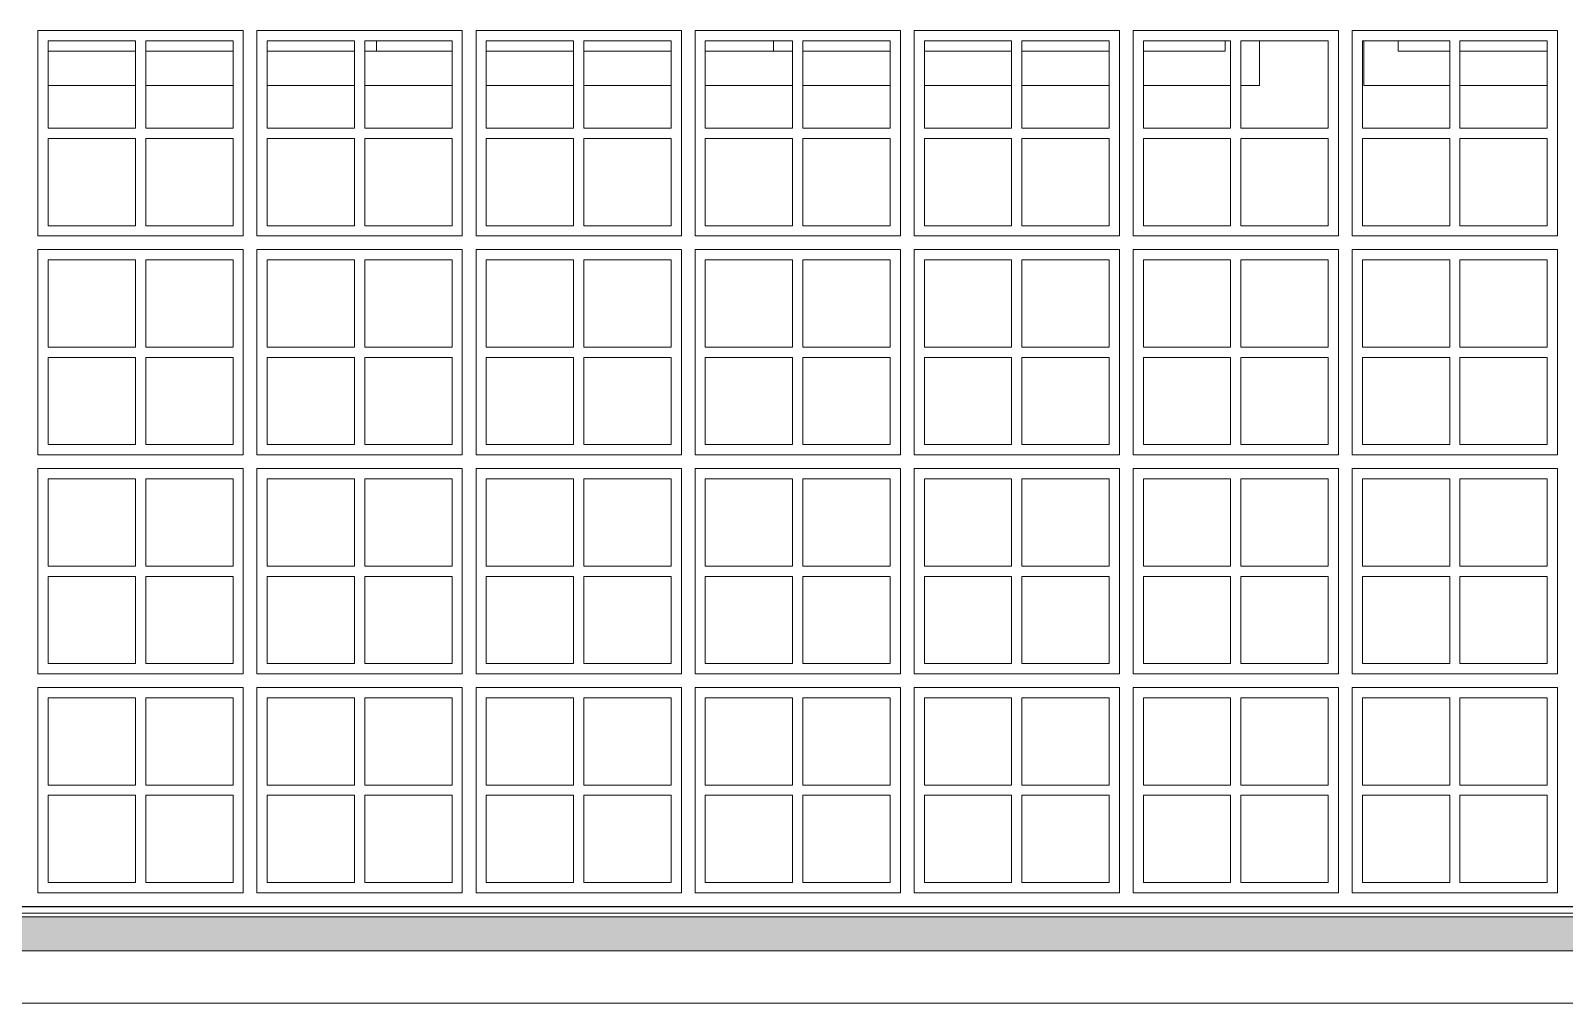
# Model space of a CAD drawing. Header units: metres. Extents: x -77 to 95, y 0 to 9.
# Drawn here: x -61.065 to -58.824, y -0.142 to 1.28 of the extents above; entities that cross this region are included whole.
import ezdxf

# ---------------------------------------------------------------- set-up
doc = ezdxf.new("R2010")
doc.units = ezdxf.units.M
doc.header["$MEASUREMENT"] = 0
for name, color, linetype, lineweight in [('Janelas Archicad_Caneta_No__241', 7, 'Continuous', 13), ('Janelas Archicad_Caneta_No__3', 7, 'Continuous', 25), ('Janelas Archicad_Caneta_No__43', 44, 'Continuous', 0), ('LAJES.EST_Caneta_No__241', 7, 'Continuous', 13), ('TERRENO.ARQ_Caneta_No__241', 7, 'Continuous', 13)]:
    doc.layers.add(name, color=color, linetype=linetype, lineweight=lineweight)
doc.layers.add('Janelas Archicad_Caneta_No__9', color=7, linetype='Continuous', lineweight=5, true_color=0x020202)
doc.layers.add('TERRENO.ARQ', color=7, linetype='Continuous')

msp = doc.modelspace()

# ---------------------------------------------------------------- hatches: boundary and pattern name
at = {"layer": 'TERRENO.ARQ', "linetype": 'Continuous', "lineweight": 0, "true_color": 0x8fbf7f}
msp.add_hatch(color=73, dxfattribs=at).paths.add_polyline_path([(-56.514, -0.015), (-68.8076, -0.015), (-68.8076, -0.065), (-56.514, -0.065)])

# ---------------------------------------------------------------- linework, layer by layer
at = {"layer": 'Janelas Archicad_Caneta_No__241', "color": 7, "linetype": 'Continuous', "lineweight": 13}
for p, q in [((-59.2693, 1.265), (-59.2693, 1.2)), ((-59.1169, 1.2), (-59.1169, 1.265)), ((-60.9115, 1.2), (-61.039, 1.2)), ((-60.769, 1.2), (-60.8965, 1.2)), ((-60.5915, 1.2), (-60.719, 1.2)), ((-60.449, 1.2), (-60.5765, 1.2)), ((-60.2715, 1.2), (-60.399, 1.2)), ((-60.129, 1.2), (-60.2565, 1.2)), ((-59.9515, 1.2), (-60.079, 1.2)), ((-59.809, 1.2), (-59.9365, 1.2)), ((-59.6315, 1.2), (-59.759, 1.2)), ((-59.489, 1.2), (-59.6165, 1.2)), ((-59.3115, 1.2), (-59.439, 1.2)), ((-59.2693, 1.2), (-59.2965, 1.2)), ((-58.9915, 1.2), (-59.1169, 1.2)), ((-58.849, 1.2), (-58.9765, 1.2))]:
    msp.add_line(p, q, dxfattribs=at)
at = {"layer": 'Janelas Archicad_Caneta_No__3', "color": 7, "linetype": 'Continuous', "lineweight": 25}
msp.add_line((-66.514, 0), (-57.014, 0), dxfattribs=at)
at = {"layer": 'Janelas Archicad_Caneta_No__43', "color": 44, "linetype": 'Continuous', "lineweight": 0}
for p, q in [((-60.754, 1.28), (-61.054, 1.28)), ((-61.054, 1.28), (-61.054, 0.98)), ((-60.754, 0.98), (-60.754, 1.28)), ((-60.434, 1.28), (-60.734, 1.28)), ((-60.734, 1.28), (-60.734, 0.98)), ((-60.434, 0.98), (-60.434, 1.28)), ((-60.114, 1.28), (-60.414, 1.28)), ((-60.414, 1.28), (-60.414, 0.98)), ((-60.114, 0.98), (-60.114, 1.28)), ((-59.794, 1.28), (-60.094, 1.28)), ((-60.094, 1.28), (-60.094, 0.98)), ((-59.794, 0.98), (-59.794, 1.28)), ((-59.474, 1.28), (-59.774, 1.28)), ((-59.774, 1.28), (-59.774, 0.98)), ((-59.474, 0.98), (-59.474, 1.28)), ((-59.154, 1.28), (-59.454, 1.28)), ((-59.454, 1.28), (-59.454, 0.98)), ((-59.154, 0.98), (-59.154, 1.28)), ((-58.834, 1.28), (-59.134, 1.28)), ((-59.134, 1.28), (-59.134, 0.98)), ((-58.834, 0.98), (-58.834, 1.28)), ((-61.039, 1.1375), (-61.039, 1.265)), ((-61.039, 1.265), (-60.9115, 1.265)), ((-60.9115, 1.265), (-60.9115, 1.1375)), ((-60.8965, 1.1375), (-60.8965, 1.265)), ((-60.8965, 1.265), (-60.769, 1.265)), ((-60.769, 1.265), (-60.769, 1.1375)), ((-60.719, 1.1375), (-60.719, 1.265)), ((-60.719, 1.265), (-60.5915, 1.265)), ((-60.5915, 1.265), (-60.5915, 1.1375)), ((-60.5765, 1.1375), (-60.5765, 1.265)), ((-60.5765, 1.265), (-60.449, 1.265)), ((-60.449, 1.265), (-60.449, 1.1375)), ((-60.399, 1.1375), (-60.399, 1.265)), ((-60.399, 1.265), (-60.2715, 1.265)), ((-60.2715, 1.265), (-60.2715, 1.1375)), ((-60.2565, 1.1375), (-60.2565, 1.265)), ((-60.2565, 1.265), (-60.129, 1.265)), ((-60.129, 1.265), (-60.129, 1.1375)), ((-60.079, 1.1375), (-60.079, 1.265)), ((-60.079, 1.265), (-59.9515, 1.265)), ((-59.9515, 1.265), (-59.9515, 1.1375)), ((-59.9365, 1.1375), (-59.9365, 1.265)), ((-59.9365, 1.265), (-59.809, 1.265)), ((-59.809, 1.265), (-59.809, 1.1375)), ((-59.759, 1.1375), (-59.759, 1.265)), ((-59.759, 1.265), (-59.6315, 1.265)), ((-59.6315, 1.265), (-59.6315, 1.1375)), ((-59.6165, 1.1375), (-59.6165, 1.265)), ((-59.6165, 1.265), (-59.489, 1.265)), ((-59.489, 1.265), (-59.489, 1.1375)), ((-59.439, 1.1375), (-59.439, 1.265)), ((-59.439, 1.265), (-59.3115, 1.265)), ((-59.3115, 1.265), (-59.3115, 1.1375)), ((-59.2965, 1.1375), (-59.2965, 1.265)), ((-59.2965, 1.265), (-59.169, 1.265)), ((-59.169, 1.265), (-59.169, 1.1375)), ((-59.119, 1.1375), (-59.119, 1.265)), ((-59.119, 1.265), (-58.9915, 1.265)), ((-58.9915, 1.265), (-58.9915, 1.1375)), ((-58.9765, 1.1375), (-58.9765, 1.265)), ((-58.9765, 1.265), (-58.849, 1.265)), ((-58.849, 1.265), (-58.849, 1.1375)), ((-60.9115, 1.1375), (-61.039, 1.1375)), ((-61.039, 0.995), (-61.039, 1.1225)), ((-61.039, 1.1225), (-60.9115, 1.1225)), ((-60.9115, 1.1225), (-60.9115, 0.995)), ((-60.769, 1.1375), (-60.8965, 1.1375)), ((-60.8965, 0.995), (-60.8965, 1.1225)), ((-60.8965, 1.1225), (-60.769, 1.1225)), ((-60.769, 1.1225), (-60.769, 0.995)), ((-60.5915, 1.1375), (-60.719, 1.1375)), ((-60.719, 0.995), (-60.719, 1.1225)), ((-60.719, 1.1225), (-60.5915, 1.1225)), ((-60.5915, 1.1225), (-60.5915, 0.995)), ((-60.449, 1.1375), (-60.5765, 1.1375)), ((-60.5765, 0.995), (-60.5765, 1.1225)), ((-60.5765, 1.1225), (-60.449, 1.1225)), ((-60.449, 1.1225), (-60.449, 0.995)), ((-60.2715, 1.1375), (-60.399, 1.1375)), ((-60.399, 0.995), (-60.399, 1.1225)), ((-60.399, 1.1225), (-60.2715, 1.1225)), ((-60.2715, 1.1225), (-60.2715, 0.995)), ((-60.129, 1.1375), (-60.2565, 1.1375)), ((-60.2565, 0.995), (-60.2565, 1.1225)), ((-60.2565, 1.1225), (-60.129, 1.1225)), ((-60.129, 1.1225), (-60.129, 0.995)), ((-59.9515, 1.1375), (-60.079, 1.1375)), ((-60.079, 0.995), (-60.079, 1.1225)), ((-60.079, 1.1225), (-59.9515, 1.1225)), ((-59.9515, 1.1225), (-59.9515, 0.995)), ((-59.809, 1.1375), (-59.9365, 1.1375)), ((-59.9365, 0.995), (-59.9365, 1.1225)), ((-59.9365, 1.1225), (-59.809, 1.1225)), ((-59.809, 1.1225), (-59.809, 0.995)), ((-59.6315, 1.1375), (-59.759, 1.1375)), ((-59.759, 0.995), (-59.759, 1.1225)), ((-59.759, 1.1225), (-59.6315, 1.1225)), ((-59.6315, 1.1225), (-59.6315, 0.995)), ((-59.489, 1.1375), (-59.6165, 1.1375)), ((-59.6165, 0.995), (-59.6165, 1.1225)), ((-59.6165, 1.1225), (-59.489, 1.1225)), ((-59.489, 1.1225), (-59.489, 0.995)), ((-59.3115, 1.1375), (-59.439, 1.1375)), ((-59.439, 0.995), (-59.439, 1.1225)), ((-59.439, 1.1225), (-59.3115, 1.1225)), ((-59.3115, 1.1225), (-59.3115, 0.995)), ((-59.169, 1.1375), (-59.2965, 1.1375)), ((-59.2965, 0.995), (-59.2965, 1.1225)), ((-59.2965, 1.1225), (-59.169, 1.1225)), ((-59.169, 1.1225), (-59.169, 0.995)), ((-58.9915, 1.1375), (-59.119, 1.1375)), ((-59.119, 0.995), (-59.119, 1.1225)), ((-59.119, 1.1225), (-58.9915, 1.1225)), ((-58.9915, 1.1225), (-58.9915, 0.995)), ((-58.849, 1.1375), (-58.9765, 1.1375)), ((-58.9765, 0.995), (-58.9765, 1.1225)), ((-58.9765, 1.1225), (-58.849, 1.1225)), ((-58.849, 1.1225), (-58.849, 0.995)), ((-60.9115, 0.995), (-61.039, 0.995)), ((-60.769, 0.995), (-60.8965, 0.995)), ((-60.5915, 0.995), (-60.719, 0.995)), ((-60.449, 0.995), (-60.5765, 0.995)), ((-60.2715, 0.995), (-60.399, 0.995)), ((-60.129, 0.995), (-60.2565, 0.995)), ((-59.9515, 0.995), (-60.079, 0.995)), ((-59.809, 0.995), (-59.9365, 0.995)), ((-59.6315, 0.995), (-59.759, 0.995)), ((-59.489, 0.995), (-59.6165, 0.995)), ((-59.3115, 0.995), (-59.439, 0.995)), ((-59.169, 0.995), (-59.2965, 0.995)), ((-58.9915, 0.995), (-59.119, 0.995)), ((-58.849, 0.995), (-58.9765, 0.995)), ((-61.054, 0.98), (-60.754, 0.98)), ((-60.734, 0.98), (-60.434, 0.98)), ((-60.414, 0.98), (-60.114, 0.98)), ((-60.094, 0.98), (-59.794, 0.98)), ((-59.774, 0.98), (-59.474, 0.98)), ((-59.454, 0.98), (-59.154, 0.98)), ((-59.134, 0.98), (-58.834, 0.98)), ((-60.754, 0.96), (-61.054, 0.96)), ((-61.054, 0.96), (-61.054, 0.66)), ((-61.039, 0.8175), (-61.039, 0.945)), ((-61.039, 0.945), (-60.9115, 0.945)), ((-60.9115, 0.945), (-60.9115, 0.8175)), ((-60.8965, 0.8175), (-60.8965, 0.945)), ((-60.8965, 0.945), (-60.769, 0.945)), ((-60.769, 0.945), (-60.769, 0.8175)), ((-60.754, 0.66), (-60.754, 0.96)), ((-60.434, 0.96), (-60.734, 0.96)), ((-60.734, 0.96), (-60.734, 0.66)), ((-60.719, 0.8175), (-60.719, 0.945)), ((-60.719, 0.945), (-60.5915, 0.945)), ((-60.5915, 0.945), (-60.5915, 0.8175)), ((-60.5765, 0.8175), (-60.5765, 0.945)), ((-60.5765, 0.945), (-60.449, 0.945)), ((-60.449, 0.945), (-60.449, 0.8175)), ((-60.434, 0.66), (-60.434, 0.96)), ((-60.114, 0.96), (-60.414, 0.96)), ((-60.414, 0.96), (-60.414, 0.66)), ((-60.399, 0.8175), (-60.399, 0.945)), ((-60.399, 0.945), (-60.2715, 0.945)), ((-60.2715, 0.945), (-60.2715, 0.8175)), ((-60.2565, 0.8175), (-60.2565, 0.945)), ((-60.2565, 0.945), (-60.129, 0.945)), ((-60.129, 0.945), (-60.129, 0.8175)), ((-60.114, 0.66), (-60.114, 0.96)), ((-59.794, 0.96), (-60.094, 0.96)), ((-60.094, 0.96), (-60.094, 0.66)), ((-60.079, 0.8175), (-60.079, 0.945)), ((-60.079, 0.945), (-59.9515, 0.945)), ((-59.9515, 0.945), (-59.9515, 0.8175)), ((-59.9365, 0.8175), (-59.9365, 0.945)), ((-59.9365, 0.945), (-59.809, 0.945)), ((-59.809, 0.945), (-59.809, 0.8175)), ((-59.794, 0.66), (-59.794, 0.96)), ((-59.474, 0.96), (-59.774, 0.96)), ((-59.774, 0.96), (-59.774, 0.66)), ((-59.759, 0.8175), (-59.759, 0.945)), ((-59.759, 0.945), (-59.6315, 0.945)), ((-59.6315, 0.945), (-59.6315, 0.8175)), ((-59.6165, 0.8175), (-59.6165, 0.945)), ((-59.6165, 0.945), (-59.489, 0.945)), ((-59.489, 0.945), (-59.489, 0.8175)), ((-59.474, 0.66), (-59.474, 0.96)), ((-59.154, 0.96), (-59.454, 0.96)), ((-59.454, 0.96), (-59.454, 0.66)), ((-59.439, 0.8175), (-59.439, 0.945)), ((-59.439, 0.945), (-59.3115, 0.945)), ((-59.3115, 0.945), (-59.3115, 0.8175)), ((-59.2965, 0.8175), (-59.2965, 0.945)), ((-59.2965, 0.945), (-59.169, 0.945)), ((-59.169, 0.945), (-59.169, 0.8175)), ((-59.154, 0.66), (-59.154, 0.96)), ((-58.834, 0.96), (-59.134, 0.96)), ((-59.134, 0.96), (-59.134, 0.66)), ((-59.119, 0.8175), (-59.119, 0.945)), ((-59.119, 0.945), (-58.9915, 0.945)), ((-58.9915, 0.945), (-58.9915, 0.8175)), ((-58.9765, 0.8175), (-58.9765, 0.945)), ((-58.9765, 0.945), (-58.849, 0.945)), ((-58.849, 0.945), (-58.849, 0.8175)), ((-58.834, 0.66), (-58.834, 0.96)), ((-60.9115, 0.8175), (-61.039, 0.8175)), ((-60.769, 0.8175), (-60.8965, 0.8175)), ((-60.5915, 0.8175), (-60.719, 0.8175)), ((-60.449, 0.8175), (-60.5765, 0.8175)), ((-60.2715, 0.8175), (-60.399, 0.8175)), ((-60.129, 0.8175), (-60.2565, 0.8175)), ((-59.9515, 0.8175), (-60.079, 0.8175)), ((-59.809, 0.8175), (-59.9365, 0.8175)), ((-59.6315, 0.8175), (-59.759, 0.8175)), ((-59.489, 0.8175), (-59.6165, 0.8175)), ((-59.3115, 0.8175), (-59.439, 0.8175)), ((-59.169, 0.8175), (-59.2965, 0.8175)), ((-58.9915, 0.8175), (-59.119, 0.8175)), ((-58.849, 0.8175), (-58.9765, 0.8175)), ((-61.039, 0.675), (-61.039, 0.8025)), ((-61.039, 0.8025), (-60.9115, 0.8025)), ((-60.9115, 0.8025), (-60.9115, 0.675)), ((-60.8965, 0.675), (-60.8965, 0.8025)), ((-60.8965, 0.8025), (-60.769, 0.8025)), ((-60.769, 0.8025), (-60.769, 0.675)), ((-60.719, 0.675), (-60.719, 0.8025)), ((-60.719, 0.8025), (-60.5915, 0.8025)), ((-60.5915, 0.8025), (-60.5915, 0.675)), ((-60.5765, 0.675), (-60.5765, 0.8025)), ((-60.5765, 0.8025), (-60.449, 0.8025)), ((-60.449, 0.8025), (-60.449, 0.675)), ((-60.399, 0.675), (-60.399, 0.8025)), ((-60.399, 0.8025), (-60.2715, 0.8025)), ((-60.2715, 0.8025), (-60.2715, 0.675)), ((-60.2565, 0.675), (-60.2565, 0.8025)), ((-60.2565, 0.8025), (-60.129, 0.8025)), ((-60.129, 0.8025), (-60.129, 0.675)), ((-60.079, 0.675), (-60.079, 0.8025)), ((-60.079, 0.8025), (-59.9515, 0.8025)), ((-59.9515, 0.8025), (-59.9515, 0.675)), ((-59.9365, 0.675), (-59.9365, 0.8025)), ((-59.9365, 0.8025), (-59.809, 0.8025)), ((-59.809, 0.8025), (-59.809, 0.675)), ((-59.759, 0.675), (-59.759, 0.8025)), ((-59.759, 0.8025), (-59.6315, 0.8025)), ((-59.6315, 0.8025), (-59.6315, 0.675)), ((-59.6165, 0.675), (-59.6165, 0.8025)), ((-59.6165, 0.8025), (-59.489, 0.8025)), ((-59.489, 0.8025), (-59.489, 0.675)), ((-59.439, 0.675), (-59.439, 0.8025)), ((-59.439, 0.8025), (-59.3115, 0.8025)), ((-59.3115, 0.8025), (-59.3115, 0.675)), ((-59.2965, 0.675), (-59.2965, 0.8025)), ((-59.2965, 0.8025), (-59.169, 0.8025)), ((-59.169, 0.8025), (-59.169, 0.675)), ((-59.119, 0.675), (-59.119, 0.8025)), ((-59.119, 0.8025), (-58.9915, 0.8025)), ((-58.9915, 0.8025), (-58.9915, 0.675)), ((-58.9765, 0.675), (-58.9765, 0.8025)), ((-58.9765, 0.8025), (-58.849, 0.8025)), ((-58.849, 0.8025), (-58.849, 0.675)), ((-60.9115, 0.675), (-61.039, 0.675)), ((-60.769, 0.675), (-60.8965, 0.675)), ((-60.5915, 0.675), (-60.719, 0.675)), ((-60.449, 0.675), (-60.5765, 0.675)), ((-60.2715, 0.675), (-60.399, 0.675)), ((-60.129, 0.675), (-60.2565, 0.675)), ((-59.9515, 0.675), (-60.079, 0.675)), ((-59.809, 0.675), (-59.9365, 0.675)), ((-59.6315, 0.675), (-59.759, 0.675)), ((-59.489, 0.675), (-59.6165, 0.675)), ((-59.3115, 0.675), (-59.439, 0.675)), ((-59.169, 0.675), (-59.2965, 0.675)), ((-58.9915, 0.675), (-59.119, 0.675)), ((-58.849, 0.675), (-58.9765, 0.675)), ((-61.054, 0.66), (-60.754, 0.66)), ((-60.734, 0.66), (-60.434, 0.66)), ((-60.414, 0.66), (-60.114, 0.66)), ((-60.094, 0.66), (-59.794, 0.66)), ((-59.774, 0.66), (-59.474, 0.66)), ((-59.454, 0.66), (-59.154, 0.66)), ((-59.134, 0.66), (-58.834, 0.66)), ((-60.754, 0.64), (-61.054, 0.64)), ((-61.054, 0.64), (-61.054, 0.34)), ((-60.754, 0.34), (-60.754, 0.64)), ((-60.434, 0.64), (-60.734, 0.64)), ((-60.734, 0.64), (-60.734, 0.34)), ((-60.434, 0.34), (-60.434, 0.64)), ((-60.114, 0.64), (-60.414, 0.64)), ((-60.414, 0.64), (-60.414, 0.34)), ((-60.114, 0.34), (-60.114, 0.64)), ((-59.794, 0.64), (-60.094, 0.64)), ((-60.094, 0.64), (-60.094, 0.34)), ((-59.794, 0.34), (-59.794, 0.64)), ((-59.474, 0.64), (-59.774, 0.64)), ((-59.774, 0.64), (-59.774, 0.34)), ((-59.474, 0.34), (-59.474, 0.64)), ((-59.154, 0.64), (-59.454, 0.64)), ((-59.454, 0.64), (-59.454, 0.34)), ((-59.154, 0.34), (-59.154, 0.64)), ((-58.834, 0.64), (-59.134, 0.64)), ((-59.134, 0.64), (-59.134, 0.34)), ((-58.834, 0.34), (-58.834, 0.64)), ((-61.039, 0.4975), (-61.039, 0.625)), ((-61.039, 0.625), (-60.9115, 0.625)), ((-60.9115, 0.625), (-60.9115, 0.4975)), ((-60.8965, 0.4975), (-60.8965, 0.625)), ((-60.8965, 0.625), (-60.769, 0.625)), ((-60.769, 0.625), (-60.769, 0.4975)), ((-60.719, 0.4975), (-60.719, 0.625)), ((-60.719, 0.625), (-60.5915, 0.625)), ((-60.5915, 0.625), (-60.5915, 0.4975)), ((-60.5765, 0.4975), (-60.5765, 0.625)), ((-60.5765, 0.625), (-60.449, 0.625)), ((-60.449, 0.625), (-60.449, 0.4975)), ((-60.399, 0.4975), (-60.399, 0.625)), ((-60.399, 0.625), (-60.2715, 0.625)), ((-60.2715, 0.625), (-60.2715, 0.4975)), ((-60.2565, 0.4975), (-60.2565, 0.625)), ((-60.2565, 0.625), (-60.129, 0.625)), ((-60.129, 0.625), (-60.129, 0.4975)), ((-60.079, 0.4975), (-60.079, 0.625)), ((-60.079, 0.625), (-59.9515, 0.625)), ((-59.9515, 0.625), (-59.9515, 0.4975)), ((-59.9365, 0.4975), (-59.9365, 0.625)), ((-59.9365, 0.625), (-59.809, 0.625)), ((-59.809, 0.625), (-59.809, 0.4975)), ((-59.759, 0.4975), (-59.759, 0.625)), ((-59.759, 0.625), (-59.6315, 0.625)), ((-59.6315, 0.625), (-59.6315, 0.4975)), ((-59.6165, 0.4975), (-59.6165, 0.625)), ((-59.6165, 0.625), (-59.489, 0.625)), ((-59.489, 0.625), (-59.489, 0.4975)), ((-59.439, 0.4975), (-59.439, 0.625)), ((-59.439, 0.625), (-59.3115, 0.625)), ((-59.3115, 0.625), (-59.3115, 0.4975)), ((-59.2965, 0.4975), (-59.2965, 0.625)), ((-59.2965, 0.625), (-59.169, 0.625)), ((-59.169, 0.625), (-59.169, 0.4975)), ((-59.119, 0.4975), (-59.119, 0.625)), ((-59.119, 0.625), (-58.9915, 0.625)), ((-58.9915, 0.625), (-58.9915, 0.4975)), ((-58.9765, 0.4975), (-58.9765, 0.625)), ((-58.9765, 0.625), (-58.849, 0.625)), ((-58.849, 0.625), (-58.849, 0.4975)), ((-60.9115, 0.4975), (-61.039, 0.4975)), ((-60.769, 0.4975), (-60.8965, 0.4975)), ((-60.5915, 0.4975), (-60.719, 0.4975)), ((-60.449, 0.4975), (-60.5765, 0.4975)), ((-60.2715, 0.4975), (-60.399, 0.4975)), ((-60.129, 0.4975), (-60.2565, 0.4975)), ((-59.9515, 0.4975), (-60.079, 0.4975)), ((-59.809, 0.4975), (-59.9365, 0.4975)), ((-59.6315, 0.4975), (-59.759, 0.4975)), ((-59.489, 0.4975), (-59.6165, 0.4975)), ((-59.3115, 0.4975), (-59.439, 0.4975)), ((-59.169, 0.4975), (-59.2965, 0.4975)), ((-58.9915, 0.4975), (-59.119, 0.4975)), ((-58.849, 0.4975), (-58.9765, 0.4975)), ((-61.039, 0.355), (-61.039, 0.4825)), ((-61.039, 0.4825), (-60.9115, 0.4825)), ((-60.9115, 0.4825), (-60.9115, 0.355)), ((-60.8965, 0.355), (-60.8965, 0.4825)), ((-60.8965, 0.4825), (-60.769, 0.4825)), ((-60.769, 0.4825), (-60.769, 0.355)), ((-60.719, 0.355), (-60.719, 0.4825)), ((-60.719, 0.4825), (-60.5915, 0.4825)), ((-60.5915, 0.4825), (-60.5915, 0.355)), ((-60.5765, 0.355), (-60.5765, 0.4825)), ((-60.5765, 0.4825), (-60.449, 0.4825)), ((-60.449, 0.4825), (-60.449, 0.355)), ((-60.399, 0.355), (-60.399, 0.4825)), ((-60.399, 0.4825), (-60.2715, 0.4825)), ((-60.2715, 0.4825), (-60.2715, 0.355)), ((-60.2565, 0.355), (-60.2565, 0.4825)), ((-60.2565, 0.4825), (-60.129, 0.4825)), ((-60.129, 0.4825), (-60.129, 0.355)), ((-60.079, 0.355), (-60.079, 0.4825)), ((-60.079, 0.4825), (-59.9515, 0.4825)), ((-59.9515, 0.4825), (-59.9515, 0.355)), ((-59.9365, 0.355), (-59.9365, 0.4825)), ((-59.9365, 0.4825), (-59.809, 0.4825)), ((-59.809, 0.4825), (-59.809, 0.355)), ((-59.759, 0.355), (-59.759, 0.4825)), ((-59.759, 0.4825), (-59.6315, 0.4825)), ((-59.6315, 0.4825), (-59.6315, 0.355)), ((-59.6165, 0.355), (-59.6165, 0.4825)), ((-59.6165, 0.4825), (-59.489, 0.4825)), ((-59.489, 0.4825), (-59.489, 0.355)), ((-59.439, 0.355), (-59.439, 0.4825)), ((-59.439, 0.4825), (-59.3115, 0.4825)), ((-59.3115, 0.4825), (-59.3115, 0.355)), ((-59.2965, 0.355), (-59.2965, 0.4825)), ((-59.2965, 0.4825), (-59.169, 0.4825)), ((-59.169, 0.4825), (-59.169, 0.355)), ((-59.119, 0.355), (-59.119, 0.4825)), ((-59.119, 0.4825), (-58.9915, 0.4825)), ((-58.9915, 0.4825), (-58.9915, 0.355)), ((-58.9765, 0.355), (-58.9765, 0.4825)), ((-58.9765, 0.4825), (-58.849, 0.4825)), ((-58.849, 0.4825), (-58.849, 0.355)), ((-61.054, 0.34), (-60.754, 0.34)), ((-60.9115, 0.355), (-61.039, 0.355)), ((-60.769, 0.355), (-60.8965, 0.355)), ((-60.734, 0.34), (-60.434, 0.34)), ((-60.5915, 0.355), (-60.719, 0.355)), ((-60.449, 0.355), (-60.5765, 0.355)), ((-60.414, 0.34), (-60.114, 0.34)), ((-60.2715, 0.355), (-60.399, 0.355)), ((-60.129, 0.355), (-60.2565, 0.355)), ((-60.094, 0.34), (-59.794, 0.34)), ((-59.9515, 0.355), (-60.079, 0.355)), ((-59.809, 0.355), (-59.9365, 0.355)), ((-59.774, 0.34), (-59.474, 0.34)), ((-59.6315, 0.355), (-59.759, 0.355)), ((-59.489, 0.355), (-59.6165, 0.355)), ((-59.454, 0.34), (-59.154, 0.34)), ((-59.3115, 0.355), (-59.439, 0.355)), ((-59.169, 0.355), (-59.2965, 0.355)), ((-59.134, 0.34), (-58.834, 0.34)), ((-58.9915, 0.355), (-59.119, 0.355)), ((-58.849, 0.355), (-58.9765, 0.355)), ((-60.754, 0.32), (-61.054, 0.32)), ((-61.054, 0.32), (-61.054, 0.02)), ((-60.754, 0.02), (-60.754, 0.32)), ((-60.434, 0.32), (-60.734, 0.32)), ((-60.734, 0.32), (-60.734, 0.02)), ((-60.434, 0.02), (-60.434, 0.32)), ((-60.114, 0.32), (-60.414, 0.32)), ((-60.414, 0.32), (-60.414, 0.02)), ((-60.114, 0.02), (-60.114, 0.32)), ((-59.794, 0.32), (-60.094, 0.32)), ((-60.094, 0.32), (-60.094, 0.02)), ((-59.794, 0.02), (-59.794, 0.32)), ((-59.474, 0.32), (-59.774, 0.32)), ((-59.774, 0.32), (-59.774, 0.02)), ((-59.474, 0.02), (-59.474, 0.32)), ((-59.154, 0.32), (-59.454, 0.32)), ((-59.454, 0.32), (-59.454, 0.02)), ((-59.154, 0.02), (-59.154, 0.32)), ((-58.834, 0.32), (-59.134, 0.32)), ((-59.134, 0.32), (-59.134, 0.02)), ((-58.834, 0.02), (-58.834, 0.32)), ((-61.039, 0.1775), (-61.039, 0.305)), ((-61.039, 0.305), (-60.9115, 0.305)), ((-60.9115, 0.305), (-60.9115, 0.1775)), ((-60.8965, 0.1775), (-60.8965, 0.305)), ((-60.8965, 0.305), (-60.769, 0.305)), ((-60.769, 0.305), (-60.769, 0.1775)), ((-60.719, 0.1775), (-60.719, 0.305)), ((-60.719, 0.305), (-60.5915, 0.305)), ((-60.5915, 0.305), (-60.5915, 0.1775)), ((-60.5765, 0.1775), (-60.5765, 0.305)), ((-60.5765, 0.305), (-60.449, 0.305)), ((-60.449, 0.305), (-60.449, 0.1775)), ((-60.399, 0.1775), (-60.399, 0.305)), ((-60.399, 0.305), (-60.2715, 0.305)), ((-60.2715, 0.305), (-60.2715, 0.1775)), ((-60.2565, 0.1775), (-60.2565, 0.305)), ((-60.2565, 0.305), (-60.129, 0.305)), ((-60.129, 0.305), (-60.129, 0.1775)), ((-60.079, 0.1775), (-60.079, 0.305)), ((-60.079, 0.305), (-59.9515, 0.305)), ((-59.9515, 0.305), (-59.9515, 0.1775)), ((-59.9365, 0.1775), (-59.9365, 0.305)), ((-59.9365, 0.305), (-59.809, 0.305)), ((-59.809, 0.305), (-59.809, 0.1775)), ((-59.759, 0.1775), (-59.759, 0.305)), ((-59.759, 0.305), (-59.6315, 0.305)), ((-59.6315, 0.305), (-59.6315, 0.1775)), ((-59.6165, 0.1775), (-59.6165, 0.305)), ((-59.6165, 0.305), (-59.489, 0.305)), ((-59.489, 0.305), (-59.489, 0.1775)), ((-59.439, 0.1775), (-59.439, 0.305)), ((-59.439, 0.305), (-59.3115, 0.305)), ((-59.3115, 0.305), (-59.3115, 0.1775)), ((-59.2965, 0.1775), (-59.2965, 0.305)), ((-59.2965, 0.305), (-59.169, 0.305)), ((-59.169, 0.305), (-59.169, 0.1775)), ((-59.119, 0.1775), (-59.119, 0.305)), ((-59.119, 0.305), (-58.9915, 0.305)), ((-58.9915, 0.305), (-58.9915, 0.1775)), ((-58.9765, 0.1775), (-58.9765, 0.305)), ((-58.9765, 0.305), (-58.849, 0.305)), ((-58.849, 0.305), (-58.849, 0.1775)), ((-60.9115, 0.1775), (-61.039, 0.1775)), ((-61.039, 0.035), (-61.039, 0.1625)), ((-61.039, 0.1625), (-60.9115, 0.1625)), ((-60.9115, 0.1625), (-60.9115, 0.035)), ((-60.769, 0.1775), (-60.8965, 0.1775)), ((-60.8965, 0.035), (-60.8965, 0.1625)), ((-60.8965, 0.1625), (-60.769, 0.1625)), ((-60.769, 0.1625), (-60.769, 0.035)), ((-60.5915, 0.1775), (-60.719, 0.1775)), ((-60.719, 0.035), (-60.719, 0.1625)), ((-60.719, 0.1625), (-60.5915, 0.1625)), ((-60.5915, 0.1625), (-60.5915, 0.035)), ((-60.449, 0.1775), (-60.5765, 0.1775)), ((-60.5765, 0.035), (-60.5765, 0.1625)), ((-60.5765, 0.1625), (-60.449, 0.1625)), ((-60.449, 0.1625), (-60.449, 0.035)), ((-60.2715, 0.1775), (-60.399, 0.1775)), ((-60.399, 0.035), (-60.399, 0.1625)), ((-60.399, 0.1625), (-60.2715, 0.1625)), ((-60.2715, 0.1625), (-60.2715, 0.035)), ((-60.129, 0.1775), (-60.2565, 0.1775)), ((-60.2565, 0.035), (-60.2565, 0.1625)), ((-60.2565, 0.1625), (-60.129, 0.1625)), ((-60.129, 0.1625), (-60.129, 0.035)), ((-59.9515, 0.1775), (-60.079, 0.1775)), ((-60.079, 0.035), (-60.079, 0.1625)), ((-60.079, 0.1625), (-59.9515, 0.1625)), ((-59.9515, 0.1625), (-59.9515, 0.035)), ((-59.809, 0.1775), (-59.9365, 0.1775)), ((-59.9365, 0.035), (-59.9365, 0.1625)), ((-59.9365, 0.1625), (-59.809, 0.1625)), ((-59.809, 0.1625), (-59.809, 0.035)), ((-59.6315, 0.1775), (-59.759, 0.1775)), ((-59.759, 0.035), (-59.759, 0.1625)), ((-59.759, 0.1625), (-59.6315, 0.1625)), ((-59.6315, 0.1625), (-59.6315, 0.035)), ((-59.489, 0.1775), (-59.6165, 0.1775)), ((-59.6165, 0.035), (-59.6165, 0.1625)), ((-59.6165, 0.1625), (-59.489, 0.1625)), ((-59.489, 0.1625), (-59.489, 0.035)), ((-59.3115, 0.1775), (-59.439, 0.1775)), ((-59.439, 0.035), (-59.439, 0.1625)), ((-59.439, 0.1625), (-59.3115, 0.1625)), ((-59.3115, 0.1625), (-59.3115, 0.035)), ((-59.169, 0.1775), (-59.2965, 0.1775)), ((-59.2965, 0.035), (-59.2965, 0.1625)), ((-59.2965, 0.1625), (-59.169, 0.1625)), ((-59.169, 0.1625), (-59.169, 0.035)), ((-58.9915, 0.1775), (-59.119, 0.1775)), ((-59.119, 0.035), (-59.119, 0.1625)), ((-59.119, 0.1625), (-58.9915, 0.1625)), ((-58.9915, 0.1625), (-58.9915, 0.035)), ((-58.849, 0.1775), (-58.9765, 0.1775)), ((-58.9765, 0.035), (-58.9765, 0.1625)), ((-58.9765, 0.1625), (-58.849, 0.1625)), ((-58.849, 0.1625), (-58.849, 0.035)), ((-60.9115, 0.035), (-61.039, 0.035)), ((-60.769, 0.035), (-60.8965, 0.035)), ((-60.5915, 0.035), (-60.719, 0.035)), ((-60.449, 0.035), (-60.5765, 0.035)), ((-60.2715, 0.035), (-60.399, 0.035)), ((-60.129, 0.035), (-60.2565, 0.035)), ((-59.9515, 0.035), (-60.079, 0.035)), ((-59.809, 0.035), (-59.9365, 0.035)), ((-59.6315, 0.035), (-59.759, 0.035)), ((-59.489, 0.035), (-59.6165, 0.035)), ((-59.3115, 0.035), (-59.439, 0.035)), ((-59.169, 0.035), (-59.2965, 0.035)), ((-58.9915, 0.035), (-59.119, 0.035)), ((-58.849, 0.035), (-58.9765, 0.035)), ((-61.054, 0.02), (-60.754, 0.02)), ((-60.734, 0.02), (-60.434, 0.02)), ((-60.414, 0.02), (-60.114, 0.02)), ((-60.094, 0.02), (-59.794, 0.02)), ((-59.774, 0.02), (-59.474, 0.02)), ((-59.454, 0.02), (-59.154, 0.02)), ((-59.134, 0.02), (-58.834, 0.02))]:
    msp.add_line(p, q, dxfattribs=at)
at = {"layer": 'Janelas Archicad_Caneta_No__9', "color": 18, "linetype": 'Continuous', "lineweight": 5, "true_color": 0x020202}
for p, q in [((-60.5593, 1.25), (-60.5593, 1.265)), ((-59.9793, 1.265), (-59.9793, 1.25)), ((-59.3193, 1.25), (-59.3193, 1.265)), ((-59.0669, 1.265), (-59.0669, 1.25)), ((-61.039, 1.25), (-60.9115, 1.25)), ((-60.8965, 1.25), (-60.769, 1.25)), ((-60.719, 1.25), (-60.5915, 1.25)), ((-60.5765, 1.25), (-60.5593, 1.25)), ((-60.449, 1.25), (-60.5593, 1.25)), ((-60.2715, 1.25), (-60.399, 1.25)), ((-60.129, 1.25), (-60.2565, 1.25)), ((-59.9793, 1.25), (-60.079, 1.25)), ((-59.9793, 1.25), (-59.9515, 1.25)), ((-59.9365, 1.25), (-59.809, 1.25)), ((-59.759, 1.25), (-59.6315, 1.25)), ((-59.6165, 1.25), (-59.489, 1.25)), ((-59.439, 1.25), (-59.3193, 1.25)), ((-59.0669, 1.25), (-58.9915, 1.25)), ((-58.9765, 1.25), (-58.849, 1.25))]:
    msp.add_line(p, q, dxfattribs=at)
at = {"layer": 'LAJES.EST_Caneta_No__241', "color": 7, "linetype": 'Continuous', "lineweight": 13}
for p, q in [((-57.014, -0.01), (-66.514, -0.01)), ((-67.314, -0.1415), (-56.514, -0.1415))]:
    msp.add_line(p, q, dxfattribs=at)
at = {"layer": 'TERRENO.ARQ_Caneta_No__241', "color": 7, "linetype": 'Continuous', "lineweight": 13}
for p, q in [((-57.014, -0.015), (-68.8076, -0.015)), ((-56.514, -0.065), (-68.8076, -0.065))]:
    msp.add_line(p, q, dxfattribs=at)

doc.saveas('drawing.dxf')
